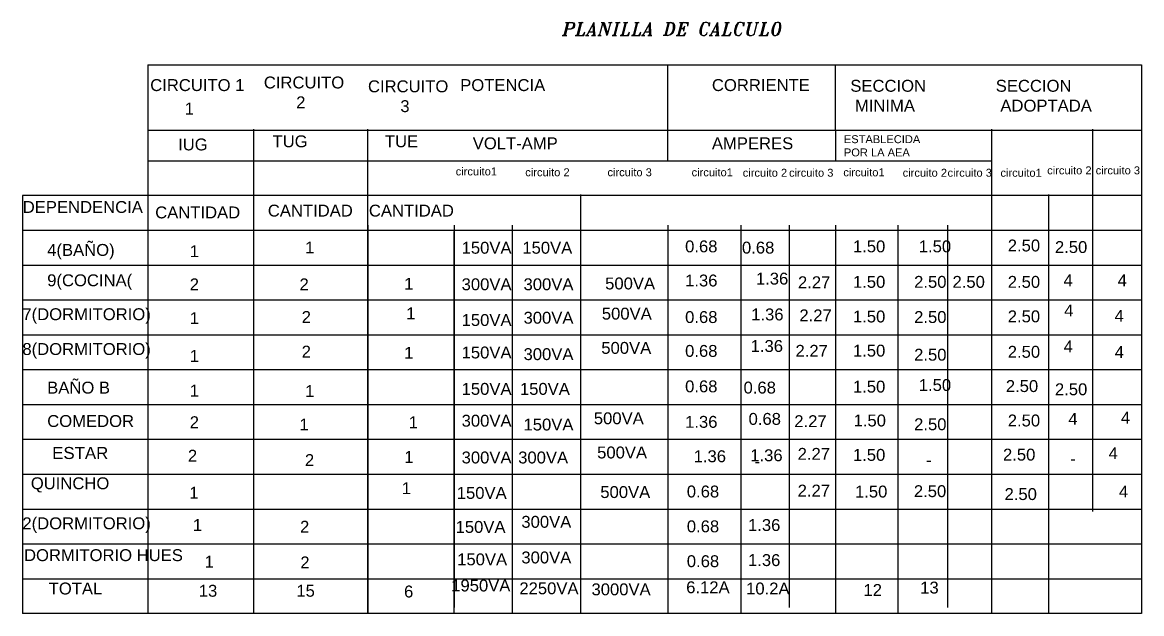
# Model space of a CAD drawing. Header units: millimetres. Extents: x 1356 to 2849, y 1307 to 1361.
# Drawn here: x 2810.51 to 2829.09, y 1307.24 to 1317.06 of the extents above; entities that cross this region are included whole.
import ezdxf

# ---------------------------------------------------------------- set-up
doc = ezdxf.new("R2010")
doc.units = ezdxf.units.MM
doc.linetypes.add('TRAZO_Y_PUNTO2', pattern=[12.7, 6.35, -3.175, 0, -3.175])
for name, color, linetype in [('Instalaciones electricas', 1, 'Continuous'), ('subterranea', 7, 'TRAZO_Y_PUNTO2'), ('texto', 7, 'Continuous')]:
    doc.layers.add(name, color=color, linetype=linetype)
doc.styles.add('CALLES', font='italict.shx', dxfattribs={"height": 0.6})
doc.styles.get("Standard").update_dxf_attribs({"font": 'arial.ttf'})

msp = doc.modelspace()

# ---------------------------------------------------------------- linework, layer by layer
for p, q in [((2812.59071, 1316.35224), (2829.08849, 1316.35224)), ((2812.59071, 1316.35224), (2812.59071, 1307.23527)), ((2821.22478, 1314.75877), (2821.22478, 1316.35224)), ((2824.00841, 1315.26597), (2824.00841, 1316.35224)), ((2829.08849, 1316.35224), (2829.08849, 1307.23527)), ((2812.59071, 1315.26597), (2829.08849, 1315.26597)), ((2814.3469, 1315.283), (2814.3469, 1307.23527)), ((2816.2463, 1307.23527), (2816.2463, 1315.283)), ((2824.00841, 1315.26597), (2824.00841, 1314.75877)), ((2826.59983, 1307.23527), (2826.59983, 1315.283)), ((2812.59071, 1314.75877), (2816.2463, 1314.75877)), ((2816.2463, 1314.75877), (2817.56367, 1314.75877)), ((2817.53972, 1314.75877), (2826.59983, 1314.75877)), ((2812.49138, 1314.1797), (2810.50964, 1314.1797)), ((2810.50964, 1314.1797), (2810.50964, 1307.23527)), ((2829.08849, 1314.1797), (2811.08591, 1314.1797)), ((2819.77785, 1307.23527), (2819.77785, 1314.19673)), ((2827.54007, 1314.19673), (2827.54007, 1307.23527)), ((2812.49138, 1313.60064), (2810.50964, 1313.60064)), ((2829.08849, 1313.60064), (2811.08591, 1313.60064)), ((2816.2463, 1313.68952), (2816.2463, 1307.23527)), ((2818.64448, 1307.23527), (2818.64448, 1313.68952)), ((2821.22478, 1313.68952), (2821.22478, 1307.23527)), ((2822.43479, 1313.68952), (2822.43479, 1307.23527)), ((2824.00841, 1313.68952), (2824.00841, 1307.23527)), ((2825.04055, 1313.68952), (2825.04055, 1307.23527)), ((2829.08849, 1313.02158), (2810.50964, 1313.02158)), ((2829.08849, 1312.44251), (2810.50964, 1312.44251)), ((2829.08849, 1311.86345), (2810.50964, 1311.86345)), ((2829.08849, 1311.28439), (2810.50964, 1311.28439)), ((2829.08849, 1310.70533), (2810.50964, 1310.70533)), ((2829.08849, 1310.12626), (2810.50964, 1310.12626)), ((2829.08849, 1309.5472), (2810.50964, 1309.5472)), ((2829.08849, 1308.96814), (2810.50964, 1308.96814)), ((2829.08849, 1308.38907), (2810.50964, 1308.38907)), ((2829.08849, 1307.81001), (2810.50964, 1307.81001)), ((2829.08849, 1307.23527), (2810.50964, 1307.23527))]:
    msp.add_line(p, q)
at = {"layer": 'subterranea'}
for points in [[(2817.67439, 1313.68952), (2817.67439, 1307.23527), (2817.67439, 1315.283)], [(2828.27469, 1315.283), (2828.27469, 1307.23527)], [(2823.24038, 1313.68952), (2823.24038, 1307.23527)], [(2825.8676, 1313.68952), (2825.8676, 1307.23527)]]:
    msp.add_lwpolyline(points, dxfattribs=at)

# ---------------------------------------------------------------- texts
at = {"attachment_point": 1}
for s, width, insert, char_height in [('CIRCUITO\\P       2', 4.0697734, (2814.51764, 1316.15878), 0.197605), ('CIRCUITO 1', 4.9879183, (2812.63169, 1316.11544), 0.197605), ('CIRCUITO\\P       3', 4.0697734, (2816.2463, 1316.09496), 0.197605), ('POTENCIA', 4.9879183, (2817.7776, 1316.11544), 0.197605), ('CORRIENTE', 4.9879183, (2821.95558, 1316.11544), 0.197605), ('SECCION\\P MINIMA', 4.9879183, (2824.25301, 1316.10375), 0.197605), ('SECCION\\P ADOPTADA', 4.9879183, (2826.66714, 1316.10375), 0.197605), ('1', 0.8343498, (2813.20439, 1315.7254), 0.19761), ('IUG', 1.0717086, (2813.09451, 1315.12911), 0.197605), ('TUG', 1.9495583, (2814.66189, 1315.1815), 0.197605), ('TUE', 1.9495583, (2816.52655, 1315.1815), 0.197605), ('VOLT-AMP', 4.9879183, (2817.98552, 1315.14816), 0.197605), ('AMPERES', 4.9879183, (2821.95558, 1315.14816), 0.197605), ('ESTABLECIDA \\PPOR LA AEA', 2.0225699, (2824.14606, 1315.18363), 0.1317368), (' circuito1', 1.6772201, (2817.65163, 1314.64778), 0.131737), (' circuito 2', 1.6772201, (2818.80603, 1314.63408), 0.1317368), (' circuito 3', 1.6772201, (2820.17076, 1314.63408), 0.1317368), (' circuito1', 1.6772201, (2821.56747, 1314.63308), 0.131737), (' circuito1', 1.6772201, (2824.08595, 1314.63308), 0.131737), (' circuito 2', 1.6772201, (2827.47038, 1314.6657), 0.1317368), (' circuito 3', 1.6772201, (2828.27469, 1314.6657), 0.1317368), (' circuito 2', 1.6772201, (2822.41652, 1314.62633), 0.1317368), (' circuito 3', 1.6772201, (2823.18469, 1314.62633), 0.1317368), (' circuito 2', 1.6772201, (2825.07054, 1314.62633), 0.1317368), (' circuito 3', 1.6772201, (2825.81604, 1314.62633), 0.1317368), (' circuito1', 1.6772201, (2826.69439, 1314.62555), 0.131737), ('DEPENDENCIA', 4.0859831, (2810.51581, 1314.08984), 0.1976052), ('CANTIDAD', 3.7304926, (2812.71428, 1314.00001), 0.197605), ('CANTIDAD', 3.7304926, (2814.58384, 1314.03005), 0.197605), ('CANTIDAD', 3.7304926, (2816.26176, 1314.03005), 0.197605), ('4(BAÑO)', 4.2712867, (2810.92159, 1313.37678), 0.197605), ('   1', 1.2683214, (2813.0576, 1313.35583), 0.197605), ('   1', 1.2683214, (2814.97373, 1313.41724), 0.197605), ('   150VA', 1.2683214, (2817.57079, 1313.41284), 0.197605), ('   150VA', 1.2683214, (2818.57859, 1313.41284), 0.197605), ('0.68', 1.2135657, (2821.51047, 1313.43581), 0.197605), ('0.68', 1.2135657, (2822.45455, 1313.41541), 0.197605), ('1.50', 1.2135657, (2824.29672, 1313.43581), 0.197605), ('1.50', 1.2135657, (2825.38959, 1313.43581), 0.197605), ('2.50', 1.2135657, (2826.86636, 1313.45059), 0.197605), ('2.50', 1.2135657, (2827.64971, 1313.42464), 0.197605), ('9(COCINA(', 4.2712867, (2810.92159, 1312.87232), 0.197605), ('   2', 1.2683214, (2813.0576, 1312.80425), 0.197605), ('  2', 1.2683214, (2814.95638, 1312.80425), 0.197605), ('   1', 1.2683214, (2816.61805, 1312.81436), 0.197605), ('   300VA', 1.2683214, (2817.57079, 1312.80601), 0.197605), ('   300VA', 1.2683214, (2818.59857, 1312.80601), 0.197605), ('   500VA', 1.2683214, (2819.95331, 1312.81989), 0.197605), ('1.36', 1.2135657, (2821.51047, 1312.86887), 0.197605), ('1.36', 1.2135657, (2822.68582, 1312.90041), 0.197605), ('2.27', 0.8025735, (2823.38412, 1312.83955), 0.197605), ('1.50', 1.2135657, (2824.29672, 1312.84622), 0.197605), ('2.50', 1.2135657, (2825.31218, 1312.84622), 0.197605), ('2.50', 1.2135657, (2825.94921, 1312.84622), 0.197605), ('2.50', 1.2135657, (2826.86636, 1312.84622), 0.197605), ('  4', 1.2135657, (2827.63848, 1312.87269), 0.197605), ('  4', 1.2135657, (2828.53801, 1312.87269), 0.197605), ('7(DORMITORIO)', 4.2712867, (2810.50964, 1312.30872), 0.1976052), ('   1', 1.2683214, (2813.0576, 1312.2439), 0.197605), ('  2', 1.2683214, (2814.99253, 1312.26222), 0.197605), ('   1', 1.2683214, (2816.65065, 1312.32261), 0.197605), ('   300VA', 1.2683214, (2818.59857, 1312.25028), 0.197605), ('   500VA', 1.2683214, (2819.89825, 1312.31848), 0.197605), ('0.68', 1.2135657, (2821.51047, 1312.26144), 0.197605), ('1.36', 1.2135657, (2822.60763, 1312.30523), 0.197605), ('2.27', 0.8025735, (2823.40763, 1312.2891), 0.197605), ('1.50', 1.2135657, (2824.29672, 1312.27095), 0.197605), ('2.50', 1.2135657, (2825.31218, 1312.26213), 0.197605), ('2.50', 1.2135657, (2826.86636, 1312.2728), 0.197605), ('  4', 1.2135657, (2827.64908, 1312.37037), 0.197605), ('  4', 1.2135657, (2828.4864, 1312.28231), 0.197605), ('   150VA', 1.2683214, (2817.57079, 1312.21222), 0.197605), ('8(DORMITORIO)', 4.2712867, (2810.50964, 1311.73011), 0.1976052), ('  2', 1.2683214, (2814.99253, 1311.68714), 0.197605), ('   1', 1.2683214, (2816.61805, 1311.66703), 0.197605), ('   150VA', 1.2683214, (2817.57079, 1311.67284), 0.197605), ('   500VA', 1.2683214, (2819.88961, 1311.74919), 0.197605), ('0.68', 1.2135657, (2821.51047, 1311.69901), 0.197605), ('1.36', 1.2135657, (2822.59858, 1311.7808), 0.197605), ('2.27', 0.8025735, (2823.34318, 1311.70048), 0.197605), ('1.50', 1.2135657, (2824.29672, 1311.70369), 0.197605), ('2.50', 1.2135657, (2826.86636, 1311.68422), 0.197605), ('  4', 1.2135657, (2827.64132, 1311.77449), 0.197605), ('  4', 1.2135657, (2828.48874, 1311.67964), 0.197605), ('   1', 1.2683214, (2813.0576, 1311.61638), 0.197605), ('   300VA', 1.2683214, (2818.59857, 1311.64552), 0.197605), ('2.50', 1.2135657, (2825.31218, 1311.63632), 0.197605), ('BAÑO B', 4.2712867, (2810.92159, 1311.08903), 0.197605), ('0.68', 1.2135657, (2821.51047, 1311.11026), 0.197605), ('1.50', 1.2135657, (2825.38959, 1311.13226), 0.197605), ('2.50', 1.2135657, (2826.83436, 1311.11473), 0.197605), ('   1', 1.2683214, (2813.0576, 1311.03958), 0.197605), ('   1', 1.2683214, (2814.97373, 1311.03263), 0.197605), ('   150VA', 1.2683214, (2817.57079, 1311.06807), 0.197605), ('   150VA', 1.2683214, (2818.53866, 1311.06807), 0.197605), ('0.68', 1.2135657, (2822.48083, 1311.08986), 0.197605), ('1.50', 1.2135657, (2824.29672, 1311.10594), 0.197605), ('2.50', 1.2135657, (2827.64971, 1311.06147), 0.197605), ('   500VA', 1.2683214, (2819.76542, 1310.57945), 0.197605), ('0.68', 1.2135657, (2822.56434, 1310.56951), 0.197605), ('  4', 1.2135657, (2827.71899, 1310.57028), 0.197605), ('  4', 1.2135657, (2828.59072, 1310.58874), 0.197605), ('COMEDOR', 4.2712867, (2810.92159, 1310.53397), 0.197605), ('   2', 1.2683214, (2813.0576, 1310.51432), 0.197605), ('  1', 1.2683214, (2814.95638, 1310.47695), 0.197605), ('   1', 1.2683214, (2816.6924, 1310.51312), 0.197605), ('   300VA', 1.2683214, (2817.57079, 1310.53937), 0.197605), ('   150VA', 1.2683214, (2818.59857, 1310.47573), 0.197605), ('1.36', 1.2135657, (2821.51047, 1310.52043), 0.197605), ('2.27', 0.8025735, (2823.32336, 1310.5316), 0.197605), ('1.50', 1.2135657, (2824.30742, 1310.5431), 0.197605), ('2.50', 1.2135657, (2825.31218, 1310.4804), 0.197605), ('2.50', 1.2135657, (2826.86636, 1310.5431), 0.197605), ('ESTAR', 1.834328, (2811.00415, 1310.00442), 0.2), ('   500VA', 1.2683214, (2819.82016, 1310.01147), 0.197605), ('  4', 1.2135657, (2828.3878, 1310.00017), 0.197605), ('   2', 1.2683214, (2813.02697, 1309.95785), 0.197605), ('2', 0.4543962, (2815.19936, 1309.88517), 0.19761), ('   1', 1.2683214, (2816.61904, 1309.93677), 0.197605), ('   300VA', 1.2683214, (2817.57079, 1309.92849), 0.197605), ('   300VA', 1.2683214, (2818.50953, 1309.92849), 0.197605), ('1.36', 1.2135657, (2821.6526, 1309.94879), 0.197605), ('1.36', 1.2135657, (2822.59189, 1309.96527), 0.197605), ('2.27', 0.8025735, (2823.3788, 1309.98834), 0.197605), ('1.50', 1.2135657, (2824.29672, 1309.97142), 0.197605), ('2.50', 1.2135657, (2826.78748, 1309.97625), 0.197605), ('-', 0.4543962, (2822.66357, 1309.86477), 0.19761), ('-', 0.4543962, (2825.50999, 1309.88517), 0.19761), ('-', 0.4543962, (2827.90399, 1309.91164), 0.19761), ('QUINCHO', 2.5039559, (2810.64936, 1309.49982), 0.197605), ('   1', 1.2683214, (2813.04979, 1309.34262), 0.197605), ('   1', 1.2683214, (2816.57713, 1309.41812), 0.197605), ('   150VA', 1.2683214, (2817.48991, 1309.33992), 0.197605), ('   500VA', 1.2683214, (2819.87284, 1309.35386), 0.197605), ('0.68', 1.2135657, (2821.53876, 1309.36342), 0.197605), ('2.27', 0.8025735, (2823.3788, 1309.37826), 0.197605), ('1.50', 1.2135657, (2824.33057, 1309.36218), 0.197605), ('2.50', 1.2135657, (2825.30799, 1309.36894), 0.197605), ('2.50', 1.2135657, (2826.81323, 1309.3204), 0.197605), ('  4', 1.2135657, (2828.55915, 1309.36342), 0.197605), ('2(DORMITORIO)', 4.2712867, (2810.50964, 1308.83479), 0.1976052), ('   1', 1.2683214, (2813.10985, 1308.80661), 0.197605), ('  2', 1.2683214, (2814.96538, 1308.77758), 0.197605), ('   150VA', 1.2683214, (2817.47071, 1308.77473), 0.197605), ('   300VA', 1.2683214, (2818.5626, 1308.85937), 0.197605), ('0.68', 1.2135657, (2821.53876, 1308.78436), 0.197605), ('1.36', 1.2135657, (2822.55462, 1308.80651), 0.197605), ('DORMITORIO HUES', 4.2712867, (2810.53656, 1308.30566), 0.1976052), ('   1', 1.2683214, (2813.30458, 1308.19692), 0.197605), ('  2', 1.2683214, (2814.97009, 1308.18467), 0.197605), ('   150VA', 1.2683214, (2817.49725, 1308.23576), 0.197605), ('   300VA', 1.2683214, (2818.5626, 1308.26739), 0.197605), ('0.68', 1.2135657, (2821.53876, 1308.2053), 0.197605), ('1.36', 1.2135657, (2822.55462, 1308.22343), 0.197605), ('1950VA', 1.4631233, (2817.6282, 1307.80146), 0.197605), ('6.12A', 1.174144, (2821.52856, 1307.77189), 0.197605), ('TOTAL', 4.2712867, (2810.94588, 1307.75153), 0.197605), ('13', 1.258452, (2813.43759, 1307.71413), 0.197605), (' 15', 1.2683214, (2814.98068, 1307.71418), 0.197605), (' 6', 1.2683214, (2816.76826, 1307.70171), 0.197605), ('2250VA', 1.4631233, (2818.75934, 1307.75475), 0.197605), ('3000VA', 1.4631233, (2819.95658, 1307.73761), 0.197605), ('10.2A', 1.174144, (2822.52325, 1307.7515), 0.197605)]:
    msp.add_mtext_dynamic_manual_height_columns(s, width=width, gutter_width=12.5, heights=[0], dxfattribs=dict(at, insert=insert, char_height=char_height))
at = {"layer": 'Instalaciones electricas', "char_height": 0.197605, "attachment_point": 1}
for s, insert in [('{\\C7;  13}', (2825.25999, 1307.7668)), ('{\\C7;12}', (2824.47145, 1307.72691))]:
    msp.add_mtext_dynamic_manual_height_columns(s, width=1.035751, gutter_width=12.5, heights=[0], dxfattribs=dict(at, insert=insert))
at = {"layer": 'texto', "insert": (2819.16899, 1317.05891), "char_height": 0.2634736, "width": 5.9223383, "attachment_point": 1, "style": 'CALLES'}
msp.add_mtext('{\\H0.83333x;  PLANILLA DE CALCULO}                                               ', dxfattribs=at)

doc.saveas('drawing.dxf')
